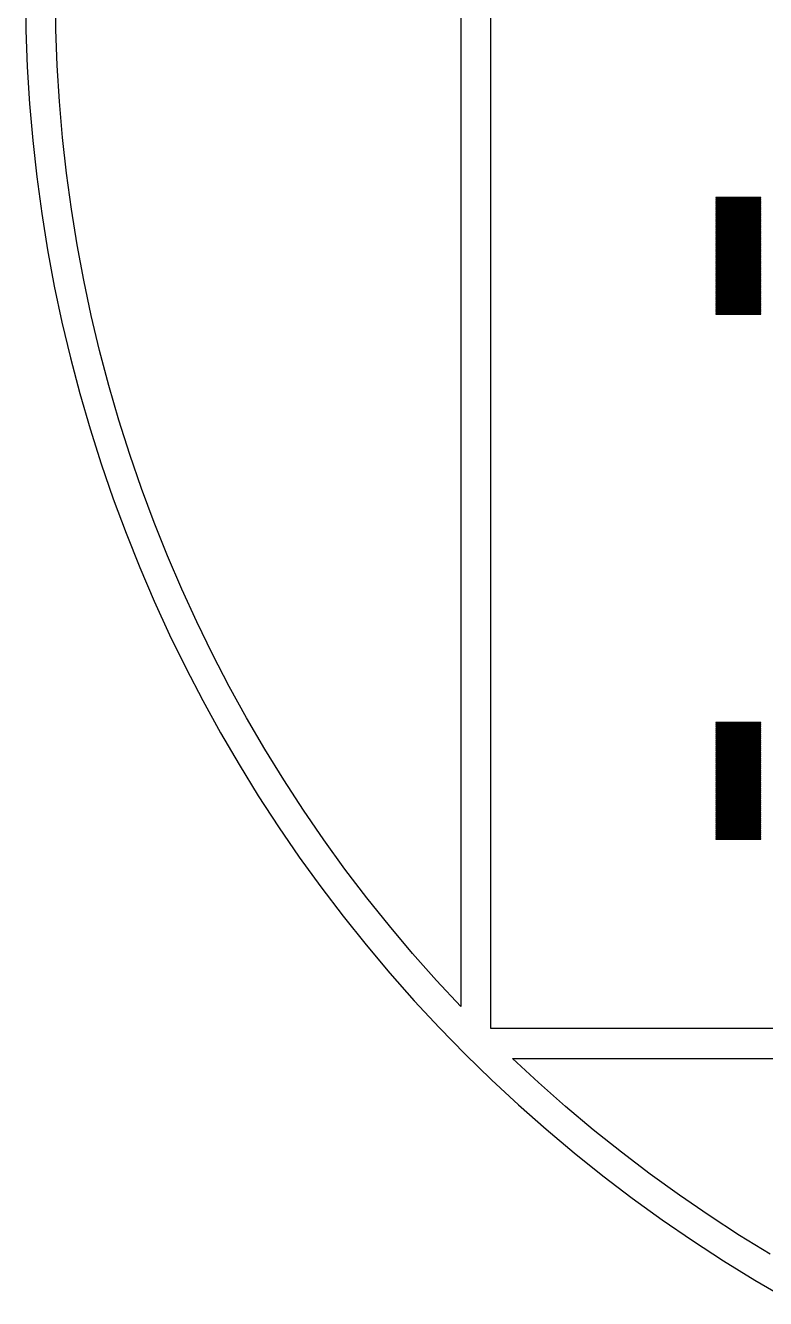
# Model space of a CAD drawing. Extents: x -18 to 82, y -18 to 82.
# Drawn here: x -17.75 to 6.9, y -11.25 to 31.18 of the extents above; entities that cross this region are included whole.
import ezdxf

# ---------------------------------------------------------------- set-up
doc = ezdxf.new("R2010")
doc.units = 0

msp = doc.modelspace()

# ---------------------------------------------------------------- linework, layer by layer
for p, q in [((-2.25, -2.25), (-2.25, 66.75)), ((-3.25, 66.0247), (-3.25, -1.52467)), ((-17.75, 32.25), (-17.7349, 31.0229)), ((-16.7352, 31.0475), (-16.75, 32.25)), ((-17.7349, 31.0229), (-17.6898, 29.7966)), ((-16.691, 29.8457), (-16.7352, 31.0475)), ((-17.6898, 29.7966), (-17.6145, 28.5718)), ((-16.6172, 28.6453), (-16.691, 29.8457)), ((-17.6145, 28.5718), (-17.5092, 27.3491)), ((-16.514, 27.4472), (-16.6172, 28.6453)), ((-17.5092, 27.3491), (-17.374, 26.1295)), ((-16.3815, 26.2519), (-16.514, 27.4472)), ((-17.374, 26.1295), (-17.2088, 24.9135)), ((-16.2196, 25.0602), (-16.3815, 26.2519)), ((-16.0286, 23.8729), (-16.2196, 25.0602)), ((6.75, 25.445), (5.25, 25.445)), ((5.25, 25.445), (5.25, 25.435)), ((5.25, 25.435), (6.75, 25.435)), ((6.75, 25.405), (5.25, 25.405)), ((5.25, 25.405), (5.25, 25.395)), ((5.25, 25.395), (6.75, 25.395)), ((6.75, 25.365), (5.25, 25.365)), ((5.25, 25.365), (5.25, 25.355)), ((5.25, 25.355), (6.75, 25.355)), ((6.75, 25.325), (5.25, 25.325)), ((5.25, 25.325), (5.25, 25.315)), ((5.25, 25.315), (6.75, 25.315)), ((6.75, 25.285), (5.25, 25.285)), ((5.25, 25.285), (5.25, 25.275)), ((5.25, 25.275), (6.75, 25.275)), ((6.75, 25.245), (5.25, 25.245)), ((5.25, 25.245), (5.25, 25.235)), ((5.25, 25.235), (6.75, 25.235)), ((6.75, 25.205), (5.25, 25.205)), ((5.25, 25.205), (5.25, 25.195)), ((5.25, 25.195), (6.75, 25.195)), ((6.75, 25.165), (5.25, 25.165)), ((5.25, 25.165), (5.25, 25.155)), ((5.25, 25.155), (6.75, 25.155)), ((6.75, 25.125), (5.25, 25.125)), ((5.25, 25.125), (5.25, 25.115)), ((5.25, 25.115), (6.75, 25.115)), ((6.75, 25.085), (5.25, 25.085)), ((5.25, 25.085), (5.25, 25.075)), ((5.25, 25.075), (6.75, 25.075)), ((6.75, 25.045), (5.25, 25.045)), ((5.25, 25.045), (5.25, 25.035)), ((6.75, 25.435), (6.75, 25.445)), ((6.75, 25.395), (6.75, 25.405)), ((6.75, 25.355), (6.75, 25.365)), ((6.75, 25.315), (6.75, 25.325)), ((6.75, 25.275), (6.75, 25.285)), ((6.75, 25.235), (6.75, 25.245)), ((6.75, 25.195), (6.75, 25.205)), ((6.75, 25.155), (6.75, 25.165)), ((6.75, 25.115), (6.75, 25.125)), ((6.75, 25.075), (6.75, 25.085)), ((6.75, 25.035), (6.75, 25.045)), ((-17.2088, 24.9135), (-17.0139, 23.7019)), ((5.25, 25.035), (6.75, 25.035)), ((6.75, 25.005), (5.25, 25.005)), ((5.25, 25.005), (5.25, 24.995)), ((5.25, 24.995), (6.75, 24.995)), ((6.75, 24.965), (5.25, 24.965)), ((5.25, 24.965), (5.25, 24.955)), ((5.25, 24.955), (6.75, 24.955)), ((6.75, 24.925), (5.25, 24.925)), ((5.25, 24.925), (5.25, 24.915)), ((5.25, 24.915), (6.75, 24.915)), ((6.75, 24.885), (5.25, 24.885)), ((5.25, 24.885), (5.25, 24.875)), ((5.25, 24.875), (6.75, 24.875)), ((6.75, 24.845), (5.25, 24.845)), ((5.25, 24.845), (5.25, 24.835)), ((5.25, 24.835), (6.75, 24.835)), ((6.75, 24.805), (5.25, 24.805)), ((5.25, 24.805), (5.25, 24.795)), ((5.25, 24.795), (6.75, 24.795)), ((6.75, 24.765), (5.25, 24.765)), ((5.25, 24.765), (5.25, 24.755)), ((5.25, 24.755), (6.75, 24.755)), ((6.75, 24.725), (5.25, 24.725)), ((5.25, 24.725), (5.25, 24.715)), ((5.25, 24.715), (6.75, 24.715)), ((6.75, 24.685), (5.25, 24.685)), ((5.25, 24.685), (5.25, 24.675)), ((5.25, 24.675), (6.75, 24.675)), ((6.75, 24.645), (5.25, 24.645)), ((5.25, 24.645), (5.25, 24.635)), ((5.25, 24.635), (6.75, 24.635)), ((6.75, 24.995), (6.75, 25.005)), ((6.75, 24.955), (6.75, 24.965)), ((6.75, 24.915), (6.75, 24.925)), ((6.75, 24.875), (6.75, 24.885)), ((6.75, 24.835), (6.75, 24.845)), ((6.75, 24.795), (6.75, 24.805)), ((6.75, 24.755), (6.75, 24.765)), ((6.75, 24.715), (6.75, 24.725)), ((6.75, 24.675), (6.75, 24.685)), ((6.75, 24.635), (6.75, 24.645)), ((6.75, 24.605), (5.25, 24.605)), ((5.25, 24.605), (5.25, 24.595)), ((5.25, 24.595), (6.75, 24.595)), ((6.75, 24.565), (5.25, 24.565)), ((5.25, 24.565), (5.25, 24.555)), ((5.25, 24.555), (6.75, 24.555)), ((6.75, 24.525), (5.25, 24.525)), ((5.25, 24.525), (5.25, 24.515)), ((5.25, 24.515), (6.75, 24.515)), ((6.75, 24.485), (5.25, 24.485)), ((5.25, 24.485), (5.25, 24.475)), ((5.25, 24.475), (6.75, 24.475)), ((6.75, 24.445), (5.25, 24.445)), ((5.25, 24.445), (5.25, 24.435)), ((5.25, 24.435), (6.75, 24.435)), ((6.75, 24.405), (5.25, 24.405)), ((5.25, 24.405), (5.25, 24.395)), ((5.25, 24.395), (6.75, 24.395)), ((6.75, 24.365), (5.25, 24.365)), ((5.25, 24.365), (5.25, 24.355)), ((5.25, 24.355), (6.75, 24.355)), ((6.75, 24.325), (5.25, 24.325)), ((5.25, 24.325), (5.25, 24.315)), ((5.25, 24.315), (6.75, 24.315)), ((6.75, 24.285), (5.25, 24.285)), ((5.25, 24.285), (5.25, 24.275)), ((5.25, 24.275), (6.75, 24.275)), ((6.75, 24.245), (5.25, 24.245)), ((5.25, 24.245), (5.25, 24.235)), ((5.25, 24.235), (6.75, 24.235)), ((6.75, 24.205), (5.25, 24.205)), ((5.25, 24.205), (5.25, 24.195)), ((5.25, 24.195), (6.75, 24.195)), ((6.75, 24.595), (6.75, 24.605)), ((6.75, 24.555), (6.75, 24.565)), ((6.75, 24.515), (6.75, 24.525)), ((6.75, 24.475), (6.75, 24.485)), ((6.75, 24.435), (6.75, 24.445)), ((6.75, 24.395), (6.75, 24.405)), ((6.75, 24.355), (6.75, 24.365)), ((6.75, 24.315), (6.75, 24.325)), ((6.75, 24.275), (6.75, 24.285)), ((6.75, 24.235), (6.75, 24.245)), ((6.75, 24.195), (6.75, 24.205)), ((-15.8085, 22.6906), (-16.0286, 23.8729)), ((6.75, 24.165), (5.25, 24.165)), ((5.25, 24.165), (5.25, 24.155)), ((5.25, 24.155), (6.75, 24.155)), ((6.75, 24.125), (5.25, 24.125)), ((5.25, 24.125), (5.25, 24.115)), ((5.25, 24.115), (6.75, 24.115)), ((6.75, 24.085), (5.25, 24.085)), ((5.25, 24.085), (5.25, 24.075)), ((5.25, 24.075), (6.75, 24.075)), ((6.75, 24.045), (5.25, 24.045)), ((5.25, 24.045), (5.25, 24.035)), ((5.25, 24.035), (6.75, 24.035)), ((6.75, 24.005), (5.25, 24.005)), ((5.25, 24.005), (5.25, 23.995)), ((5.25, 23.995), (6.75, 23.995)), ((6.75, 23.965), (5.25, 23.965)), ((5.25, 23.965), (5.25, 23.955)), ((5.25, 23.955), (6.75, 23.955)), ((6.75, 23.925), (5.25, 23.925)), ((5.25, 23.925), (5.25, 23.915)), ((5.25, 23.915), (6.75, 23.915)), ((6.75, 23.885), (5.25, 23.885)), ((5.25, 23.885), (5.25, 23.875)), ((5.25, 23.875), (6.75, 23.875)), ((6.75, 23.845), (5.25, 23.845)), ((5.25, 23.845), (5.25, 23.835)), ((5.25, 23.835), (6.75, 23.835)), ((6.75, 23.805), (5.25, 23.805)), ((5.25, 23.805), (5.25, 23.795)), ((5.25, 23.795), (6.75, 23.795)), ((6.75, 23.765), (5.25, 23.765)), ((5.25, 23.765), (5.25, 23.755)), ((6.75, 24.155), (6.75, 24.165)), ((6.75, 24.115), (6.75, 24.125)), ((6.75, 24.075), (6.75, 24.085)), ((6.75, 24.035), (6.75, 24.045)), ((6.75, 23.995), (6.75, 24.005)), ((6.75, 23.955), (6.75, 23.965)), ((6.75, 23.915), (6.75, 23.925)), ((6.75, 23.875), (6.75, 23.885)), ((6.75, 23.835), (6.75, 23.845)), ((6.75, 23.795), (6.75, 23.805)), ((6.75, 23.755), (6.75, 23.765)), ((-17.0139, 23.7019), (-16.7893, 22.4955)), ((5.25, 23.755), (6.75, 23.755)), ((6.75, 23.725), (5.25, 23.725)), ((5.25, 23.725), (5.25, 23.715)), ((5.25, 23.715), (6.75, 23.715)), ((6.75, 23.685), (5.25, 23.685)), ((5.25, 23.685), (5.25, 23.675)), ((5.25, 23.675), (6.75, 23.675)), ((6.75, 23.645), (5.25, 23.645)), ((5.25, 23.645), (5.25, 23.635)), ((5.25, 23.635), (6.75, 23.635)), ((6.75, 23.605), (5.25, 23.605)), ((5.25, 23.605), (5.25, 23.595)), ((5.25, 23.595), (6.75, 23.595)), ((6.75, 23.565), (5.25, 23.565)), ((5.25, 23.565), (5.25, 23.555)), ((5.25, 23.555), (6.75, 23.555)), ((6.75, 23.525), (5.25, 23.525)), ((5.25, 23.525), (5.25, 23.515)), ((5.25, 23.515), (6.75, 23.515)), ((6.75, 23.485), (5.25, 23.485)), ((5.25, 23.485), (5.25, 23.475)), ((5.25, 23.475), (6.75, 23.475)), ((6.75, 23.445), (5.25, 23.445)), ((5.25, 23.445), (5.25, 23.435)), ((5.25, 23.435), (6.75, 23.435)), ((6.75, 23.405), (5.25, 23.405)), ((5.25, 23.405), (5.25, 23.395)), ((5.25, 23.395), (6.75, 23.395)), ((6.75, 23.365), (5.25, 23.365)), ((5.25, 23.365), (5.25, 23.355)), ((5.25, 23.355), (6.75, 23.355)), ((6.75, 23.715), (6.75, 23.725)), ((6.75, 23.675), (6.75, 23.685)), ((6.75, 23.635), (6.75, 23.645)), ((6.75, 23.595), (6.75, 23.605)), ((6.75, 23.555), (6.75, 23.565)), ((6.75, 23.515), (6.75, 23.525)), ((6.75, 23.475), (6.75, 23.485)), ((6.75, 23.435), (6.75, 23.445)), ((6.75, 23.395), (6.75, 23.405)), ((6.75, 23.355), (6.75, 23.365)), ((6.75, 23.325), (5.25, 23.325)), ((5.25, 23.325), (5.25, 23.315)), ((5.25, 23.315), (6.75, 23.315)), ((6.75, 23.285), (5.25, 23.285)), ((5.25, 23.285), (5.25, 23.275)), ((5.25, 23.275), (6.75, 23.275)), ((6.75, 23.245), (5.25, 23.245)), ((5.25, 23.245), (5.25, 23.235)), ((5.25, 23.235), (6.75, 23.235)), ((6.75, 23.205), (5.25, 23.205)), ((5.25, 23.205), (5.25, 23.195)), ((5.25, 23.195), (6.75, 23.195)), ((6.75, 23.165), (5.25, 23.165)), ((5.25, 23.165), (5.25, 23.155)), ((5.25, 23.155), (6.75, 23.155)), ((6.75, 23.125), (5.25, 23.125)), ((5.25, 23.125), (5.25, 23.115)), ((5.25, 23.115), (6.75, 23.115)), ((6.75, 23.085), (5.25, 23.085)), ((5.25, 23.085), (5.25, 23.075)), ((5.25, 23.075), (6.75, 23.075)), ((6.75, 23.045), (5.25, 23.045)), ((5.25, 23.045), (5.25, 23.035)), ((5.25, 23.035), (6.75, 23.035)), ((6.75, 23.005), (5.25, 23.005)), ((5.25, 23.005), (5.25, 22.995)), ((5.25, 22.995), (6.75, 22.995)), ((6.75, 22.965), (5.25, 22.965)), ((5.25, 22.965), (5.25, 22.955)), ((5.25, 22.955), (6.75, 22.955)), ((6.75, 22.925), (5.25, 22.925)), ((5.25, 22.925), (5.25, 22.915)), ((5.25, 22.915), (6.75, 22.915)), ((6.75, 23.315), (6.75, 23.325)), ((6.75, 23.275), (6.75, 23.285)), ((6.75, 23.235), (6.75, 23.245)), ((6.75, 23.195), (6.75, 23.205)), ((6.75, 23.155), (6.75, 23.165)), ((6.75, 23.115), (6.75, 23.125)), ((6.75, 23.075), (6.75, 23.085)), ((6.75, 23.035), (6.75, 23.045)), ((6.75, 22.995), (6.75, 23.005)), ((6.75, 22.955), (6.75, 22.965)), ((6.75, 22.915), (6.75, 22.925)), ((-16.7893, 22.4955), (-16.5351, 21.2949)), ((-15.5594, 21.514), (-15.8085, 22.6906)), ((6.75, 22.885), (5.25, 22.885)), ((5.25, 22.885), (5.25, 22.875)), ((5.25, 22.875), (6.75, 22.875)), ((6.75, 22.845), (5.25, 22.845)), ((5.25, 22.845), (5.25, 22.835)), ((5.25, 22.835), (6.75, 22.835)), ((6.75, 22.805), (5.25, 22.805)), ((5.25, 22.805), (5.25, 22.795)), ((5.25, 22.795), (6.75, 22.795)), ((6.75, 22.765), (5.25, 22.765)), ((5.25, 22.765), (5.25, 22.755)), ((5.25, 22.755), (6.75, 22.755)), ((6.75, 22.725), (5.25, 22.725)), ((5.25, 22.725), (5.25, 22.715)), ((5.25, 22.715), (6.75, 22.715)), ((6.75, 22.685), (5.25, 22.685)), ((5.25, 22.685), (5.25, 22.675)), ((5.25, 22.675), (6.75, 22.675)), ((6.75, 22.645), (5.25, 22.645)), ((5.25, 22.645), (5.25, 22.635)), ((5.25, 22.635), (6.75, 22.635)), ((6.75, 22.605), (5.25, 22.605)), ((5.25, 22.605), (5.25, 22.595)), ((5.25, 22.595), (6.75, 22.595)), ((6.75, 22.565), (5.25, 22.565)), ((5.25, 22.565), (5.25, 22.555)), ((5.25, 22.555), (6.75, 22.555)), ((6.75, 22.525), (5.25, 22.525)), ((5.25, 22.525), (5.25, 22.515)), ((5.25, 22.515), (6.75, 22.515)), ((6.75, 22.875), (6.75, 22.885)), ((6.75, 22.835), (6.75, 22.845)), ((6.75, 22.795), (6.75, 22.805)), ((6.75, 22.755), (6.75, 22.765)), ((6.75, 22.715), (6.75, 22.725)), ((6.75, 22.675), (6.75, 22.685)), ((6.75, 22.635), (6.75, 22.645)), ((6.75, 22.595), (6.75, 22.605)), ((6.75, 22.555), (6.75, 22.565)), ((6.75, 22.515), (6.75, 22.525)), ((6.75, 22.485), (5.25, 22.485)), ((5.25, 22.485), (5.25, 22.475)), ((5.25, 22.475), (6.75, 22.475)), ((6.75, 22.445), (5.25, 22.445)), ((5.25, 22.445), (5.25, 22.435)), ((5.25, 22.435), (6.75, 22.435)), ((6.75, 22.405), (5.25, 22.405)), ((5.25, 22.405), (5.25, 22.395)), ((5.25, 22.395), (6.75, 22.395)), ((6.75, 22.365), (5.25, 22.365)), ((5.25, 22.365), (5.25, 22.355)), ((5.25, 22.355), (6.75, 22.355)), ((6.75, 22.325), (5.25, 22.325)), ((5.25, 22.325), (5.25, 22.315)), ((5.25, 22.315), (6.75, 22.315)), ((6.75, 22.285), (5.25, 22.285)), ((5.25, 22.285), (5.25, 22.275)), ((5.25, 22.275), (6.75, 22.275)), ((6.75, 22.245), (5.25, 22.245)), ((5.25, 22.245), (5.25, 22.235)), ((5.25, 22.235), (6.75, 22.235)), ((6.75, 22.205), (5.25, 22.205)), ((5.25, 22.205), (5.25, 22.195)), ((5.25, 22.195), (6.75, 22.195)), ((6.75, 22.165), (5.25, 22.165)), ((5.25, 22.165), (5.25, 22.155)), ((5.25, 22.155), (6.75, 22.155)), ((6.75, 22.125), (5.25, 22.125)), ((5.25, 22.125), (5.25, 22.115)), ((5.25, 22.115), (6.75, 22.115)), ((6.75, 22.085), (5.25, 22.085)), ((5.25, 22.085), (5.25, 22.075)), ((5.25, 22.075), (6.75, 22.075)), ((6.75, 22.475), (6.75, 22.485)), ((6.75, 22.435), (6.75, 22.445)), ((6.75, 22.395), (6.75, 22.405)), ((6.75, 22.355), (6.75, 22.365)), ((6.75, 22.315), (6.75, 22.325)), ((6.75, 22.275), (6.75, 22.285)), ((6.75, 22.235), (6.75, 22.245)), ((6.75, 22.195), (6.75, 22.205)), ((6.75, 22.155), (6.75, 22.165)), ((6.75, 22.115), (6.75, 22.125)), ((6.75, 22.075), (6.75, 22.085)), ((6.75, 22.045), (5.25, 22.045)), ((5.25, 22.045), (5.25, 22.035)), ((5.25, 22.035), (6.75, 22.035)), ((6.75, 22.005), (5.25, 22.005)), ((5.25, 22.005), (5.25, 21.995)), ((5.25, 21.995), (6.75, 21.995)), ((6.75, 21.965), (5.25, 21.965)), ((5.25, 21.965), (5.25, 21.955)), ((5.25, 21.955), (6.75, 21.955)), ((6.75, 21.925), (5.25, 21.925)), ((5.25, 21.925), (5.25, 21.915)), ((5.25, 21.915), (6.75, 21.915)), ((6.75, 21.885), (5.25, 21.885)), ((5.25, 21.885), (5.25, 21.875)), ((5.25, 21.875), (6.75, 21.875)), ((6.75, 21.845), (5.25, 21.845)), ((5.25, 21.845), (5.25, 21.835)), ((5.25, 21.835), (6.75, 21.835)), ((6.75, 21.805), (5.25, 21.805)), ((5.25, 21.805), (5.25, 21.795)), ((5.25, 21.795), (6.75, 21.795)), ((6.75, 21.765), (5.25, 21.765)), ((5.25, 21.765), (5.25, 21.755)), ((5.25, 21.755), (6.75, 21.755)), ((6.75, 21.725), (5.25, 21.725)), ((5.25, 21.725), (5.25, 21.715)), ((5.25, 21.715), (6.75, 21.715)), ((6.75, 21.685), (5.25, 21.685)), ((5.25, 21.685), (5.25, 21.675)), ((5.25, 21.675), (6.75, 21.675)), ((6.75, 21.645), (5.25, 21.645)), ((5.25, 21.645), (5.25, 21.635)), ((6.75, 22.035), (6.75, 22.045)), ((6.75, 21.995), (6.75, 22.005)), ((6.75, 21.955), (6.75, 21.965)), ((6.75, 21.915), (6.75, 21.925)), ((6.75, 21.875), (6.75, 21.885)), ((6.75, 21.835), (6.75, 21.845)), ((6.75, 21.795), (6.75, 21.805)), ((6.75, 21.755), (6.75, 21.765)), ((6.75, 21.715), (6.75, 21.725)), ((6.75, 21.675), (6.75, 21.685)), ((6.75, 21.635), (6.75, 21.645)), ((-16.5351, 21.2949), (-16.2516, 20.101)), ((-15.2815, 20.344), (-15.5594, 21.514)), ((5.25, 21.635), (6.75, 21.635)), ((6.75, 21.605), (5.25, 21.605)), ((5.25, 21.605), (5.25, 21.595)), ((5.25, 21.595), (6.75, 21.595)), ((6.75, 21.565), (5.25, 21.565)), ((5.25, 21.565), (5.25, 21.555)), ((5.25, 21.555), (6.75, 21.555)), ((6.75, 21.595), (6.75, 21.605)), ((6.75, 21.555), (6.75, 21.565)), ((-16.2516, 20.101), (-15.9388, 18.9144)), ((-14.975, 19.1811), (-15.2815, 20.344)), ((-14.6401, 18.026), (-14.975, 19.1811)), ((-15.9388, 18.9144), (-15.597, 17.7358)), ((-14.2769, 16.8796), (-14.6401, 18.026)), ((-15.597, 17.7358), (-15.2264, 16.5659)), ((-15.2264, 16.5659), (-14.8272, 15.4055)), ((-13.8857, 15.7424), (-14.2769, 16.8796)), ((-13.4666, 14.6151), (-13.8857, 15.7424)), ((-14.8272, 15.4055), (-14.3996, 14.2552)), ((-13.0201, 13.4985), (-13.4666, 14.6151)), ((-14.3996, 14.2552), (-13.944, 13.1158)), ((-12.5463, 12.3932), (-13.0201, 13.4985)), ((-13.944, 13.1158), (-13.4605, 11.9879)), ((-12.0455, 11.2998), (-12.5463, 12.3932)), ((-13.4605, 11.9879), (-12.9495, 10.8722)), ((-11.518, 10.219), (-12.0455, 11.2998)), ((-12.9495, 10.8722), (-12.4112, 9.76942)), ((-10.9641, 9.15155), (-11.518, 10.219)), ((-12.4112, 9.76942), (-11.8461, 8.68016)), ((-10.3843, 8.09798), (-10.9641, 9.15155)), ((-11.8461, 8.68016), (-11.2543, 7.60509)), ((-9.7787, 7.05896), (-10.3843, 8.09798)), ((6.75, 7.94499), (5.25, 7.94499)), ((5.25, 7.94499), (5.25, 7.935)), ((5.25, 7.935), (6.75, 7.935)), ((6.75, 7.905), (5.25, 7.905)), ((5.25, 7.905), (5.25, 7.89499)), ((5.25, 7.89499), (6.75, 7.89499)), ((6.75, 7.86499), (5.25, 7.86499)), ((5.25, 7.86499), (5.25, 7.855)), ((5.25, 7.855), (6.75, 7.855)), ((6.75, 7.825), (5.25, 7.825)), ((5.25, 7.825), (5.25, 7.81499)), ((5.25, 7.81499), (6.75, 7.81499)), ((6.75, 7.78499), (5.25, 7.78499)), ((5.25, 7.78499), (5.25, 7.77499)), ((5.25, 7.77499), (6.75, 7.77499)), ((6.75, 7.745), (5.25, 7.745)), ((5.25, 7.745), (5.25, 7.73499)), ((5.25, 7.73499), (6.75, 7.73499)), ((6.75, 7.70499), (5.25, 7.70499)), ((5.25, 7.70499), (5.25, 7.69499)), ((5.25, 7.69499), (6.75, 7.69499)), ((6.75, 7.66499), (5.25, 7.66499)), ((5.25, 7.66499), (5.25, 7.655)), ((5.25, 7.655), (6.75, 7.655)), ((6.75, 7.935), (6.75, 7.94499)), ((6.75, 7.89499), (6.75, 7.905)), ((6.75, 7.855), (6.75, 7.86499)), ((6.75, 7.81499), (6.75, 7.825)), ((6.75, 7.77499), (6.75, 7.78499)), ((6.75, 7.73499), (6.75, 7.745)), ((6.75, 7.69499), (6.75, 7.70499)), ((6.75, 7.655), (6.75, 7.66499)), ((-11.2543, 7.60509), (-10.6364, 6.54486)), ((6.75, 7.625), (5.25, 7.625)), ((5.25, 7.625), (5.25, 7.61499)), ((5.25, 7.61499), (6.75, 7.61499)), ((6.75, 7.58499), (5.25, 7.58499)), ((5.25, 7.58499), (5.25, 7.575)), ((5.25, 7.575), (6.75, 7.575)), ((6.75, 7.545), (5.25, 7.545)), ((5.25, 7.545), (5.25, 7.53499)), ((5.25, 7.53499), (6.75, 7.53499)), ((6.75, 7.50499), (5.25, 7.50499)), ((5.25, 7.50499), (5.25, 7.495)), ((5.25, 7.495), (6.75, 7.495)), ((6.75, 7.465), (5.25, 7.465)), ((5.25, 7.465), (5.25, 7.45499)), ((5.25, 7.45499), (6.75, 7.45499)), ((6.75, 7.42499), (5.25, 7.42499)), ((5.25, 7.42499), (5.25, 7.41499)), ((5.25, 7.41499), (6.75, 7.41499)), ((6.75, 7.38499), (5.25, 7.38499)), ((5.25, 7.38499), (5.25, 7.375)), ((5.25, 7.375), (6.75, 7.375)), ((6.75, 7.34499), (5.25, 7.34499)), ((5.25, 7.34499), (5.25, 7.33499)), ((5.25, 7.33499), (6.75, 7.33499)), ((6.75, 7.30499), (5.25, 7.30499)), ((5.25, 7.30499), (5.25, 7.295)), ((5.25, 7.295), (6.75, 7.295)), ((6.75, 7.265), (5.25, 7.265)), ((5.25, 7.265), (5.25, 7.25499)), ((5.25, 7.25499), (6.75, 7.25499)), ((6.75, 7.22499), (5.25, 7.22499)), ((5.25, 7.22499), (5.25, 7.215)), ((5.25, 7.215), (6.75, 7.215)), ((6.75, 7.61499), (6.75, 7.625)), ((6.75, 7.575), (6.75, 7.58499)), ((6.75, 7.53499), (6.75, 7.545)), ((6.75, 7.495), (6.75, 7.50499)), ((6.75, 7.45499), (6.75, 7.465)), ((6.75, 7.41499), (6.75, 7.42499)), ((6.75, 7.375), (6.75, 7.38499)), ((6.75, 7.33499), (6.75, 7.34499)), ((6.75, 7.295), (6.75, 7.30499)), ((6.75, 7.25499), (6.75, 7.265)), ((6.75, 7.215), (6.75, 7.22499)), ((-9.14781, 6.03511), (-9.7787, 7.05896)), ((6.75, 7.185), (5.25, 7.185)), ((5.25, 7.185), (5.25, 7.17499)), ((5.25, 7.17499), (6.75, 7.17499)), ((6.75, 7.14499), (5.25, 7.14499)), ((5.25, 7.14499), (5.25, 7.13499)), ((5.25, 7.13499), (6.75, 7.13499)), ((6.75, 7.105), (5.25, 7.105)), ((5.25, 7.105), (5.25, 7.09499)), ((5.25, 7.09499), (6.75, 7.09499)), ((6.75, 7.06499), (5.25, 7.06499)), ((5.25, 7.06499), (5.25, 7.05499)), ((5.25, 7.05499), (6.75, 7.05499)), ((6.75, 7.02499), (5.25, 7.02499)), ((5.25, 7.02499), (5.25, 7.015)), ((5.25, 7.015), (6.75, 7.015)), ((6.75, 6.98499), (5.25, 6.98499)), ((5.25, 6.98499), (5.25, 6.97499)), ((5.25, 6.97499), (6.75, 6.97499)), ((6.75, 6.94499), (5.25, 6.94499)), ((5.25, 6.94499), (5.25, 6.935)), ((5.25, 6.935), (6.75, 6.935)), ((6.75, 6.905), (5.25, 6.905)), ((5.25, 6.905), (5.25, 6.89499)), ((5.25, 6.89499), (6.75, 6.89499)), ((6.75, 6.86499), (5.25, 6.86499)), ((5.25, 6.86499), (5.25, 6.855)), ((5.25, 6.855), (6.75, 6.855)), ((6.75, 6.825), (5.25, 6.825)), ((5.25, 6.825), (5.25, 6.81499)), ((5.25, 6.81499), (6.75, 6.81499)), ((6.75, 7.17499), (6.75, 7.185)), ((6.75, 7.13499), (6.75, 7.14499)), ((6.75, 7.09499), (6.75, 7.105)), ((6.75, 7.05499), (6.75, 7.06499)), ((6.75, 7.015), (6.75, 7.02499)), ((6.75, 6.97499), (6.75, 6.98499)), ((6.75, 6.935), (6.75, 6.94499)), ((6.75, 6.89499), (6.75, 6.905)), ((6.75, 6.855), (6.75, 6.86499)), ((6.75, 6.81499), (6.75, 6.825)), ((-10.6364, 6.54486), (-9.99268, 5.50011)), ((6.75, 6.78499), (5.25, 6.78499)), ((5.25, 6.78499), (5.25, 6.77499)), ((5.25, 6.77499), (6.75, 6.77499)), ((6.75, 6.745), (5.25, 6.745)), ((5.25, 6.745), (5.25, 6.73499)), ((5.25, 6.73499), (6.75, 6.73499)), ((6.75, 6.70499), (5.25, 6.70499)), ((5.25, 6.70499), (5.25, 6.69499)), ((5.25, 6.69499), (6.75, 6.69499)), ((6.75, 6.66499), (5.25, 6.66499)), ((5.25, 6.66499), (5.25, 6.655)), ((5.25, 6.655), (6.75, 6.655)), ((6.75, 6.625), (5.25, 6.625)), ((5.25, 6.625), (5.25, 6.61499)), ((5.25, 6.61499), (6.75, 6.61499)), ((6.75, 6.58499), (5.25, 6.58499)), ((5.25, 6.58499), (5.25, 6.575)), ((5.25, 6.575), (6.75, 6.575)), ((6.75, 6.545), (5.25, 6.545)), ((5.25, 6.545), (5.25, 6.53499)), ((5.25, 6.53499), (6.75, 6.53499)), ((6.75, 6.50499), (5.25, 6.50499)), ((5.25, 6.50499), (5.25, 6.495)), ((5.25, 6.495), (6.75, 6.495)), ((6.75, 6.465), (5.25, 6.465)), ((5.25, 6.465), (5.25, 6.45499)), ((5.25, 6.45499), (6.75, 6.45499)), ((6.75, 6.42499), (5.25, 6.42499)), ((5.25, 6.42499), (5.25, 6.41499)), ((5.25, 6.41499), (6.75, 6.41499)), ((6.75, 6.38499), (5.25, 6.38499)), ((5.25, 6.38499), (5.25, 6.375)), ((5.25, 6.375), (6.75, 6.375)), ((6.75, 6.77499), (6.75, 6.78499)), ((6.75, 6.73499), (6.75, 6.745)), ((6.75, 6.69499), (6.75, 6.70499)), ((6.75, 6.655), (6.75, 6.66499)), ((6.75, 6.61499), (6.75, 6.625)), ((6.75, 6.575), (6.75, 6.58499)), ((6.75, 6.53499), (6.75, 6.545)), ((6.75, 6.495), (6.75, 6.50499)), ((6.75, 6.45499), (6.75, 6.465)), ((6.75, 6.41499), (6.75, 6.42499)), ((6.75, 6.375), (6.75, 6.38499)), ((-8.492, 5.02705), (-9.14781, 6.03511)), ((6.75, 6.34499), (5.25, 6.34499)), ((5.25, 6.34499), (5.25, 6.33499)), ((5.25, 6.33499), (6.75, 6.33499)), ((6.75, 6.30499), (5.25, 6.30499)), ((5.25, 6.30499), (5.25, 6.295)), ((5.25, 6.295), (6.75, 6.295)), ((6.75, 6.265), (5.25, 6.265)), ((5.25, 6.265), (5.25, 6.25499)), ((5.25, 6.25499), (6.75, 6.25499)), ((6.75, 6.22499), (5.25, 6.22499)), ((5.25, 6.22499), (5.25, 6.215)), ((5.25, 6.215), (6.75, 6.215)), ((6.75, 6.185), (5.25, 6.185)), ((5.25, 6.185), (5.25, 6.17499)), ((5.25, 6.17499), (6.75, 6.17499)), ((6.75, 6.14499), (5.25, 6.14499)), ((5.25, 6.14499), (5.25, 6.13499)), ((5.25, 6.13499), (6.75, 6.13499)), ((6.75, 6.105), (5.25, 6.105)), ((5.25, 6.105), (5.25, 6.09499)), ((5.25, 6.09499), (6.75, 6.09499)), ((6.75, 6.06499), (5.25, 6.06499)), ((5.25, 6.06499), (5.25, 6.05499)), ((5.25, 6.05499), (6.75, 6.05499)), ((6.75, 6.02499), (5.25, 6.02499)), ((5.25, 6.02499), (5.25, 6.015)), ((5.25, 6.015), (6.75, 6.015)), ((6.75, 5.985), (5.25, 5.985)), ((5.25, 5.985), (5.25, 5.97501)), ((5.25, 5.97501), (6.75, 5.97501)), ((6.75, 5.94501), (5.25, 5.94501)), ((5.25, 5.94501), (5.25, 5.93501)), ((6.75, 6.33499), (6.75, 6.34499)), ((6.75, 6.295), (6.75, 6.30499)), ((6.75, 6.25499), (6.75, 6.265)), ((6.75, 6.215), (6.75, 6.22499)), ((6.75, 6.17499), (6.75, 6.185)), ((6.75, 6.13499), (6.75, 6.14499)), ((6.75, 6.09499), (6.75, 6.105)), ((6.75, 6.05499), (6.75, 6.06499)), ((6.75, 6.015), (6.75, 6.02499)), ((6.75, 5.97501), (6.75, 5.985)), ((6.75, 5.93501), (6.75, 5.94501)), ((5.25, 5.93501), (6.75, 5.93501)), ((6.75, 5.90501), (5.25, 5.90501)), ((5.25, 5.90501), (5.25, 5.895)), ((5.25, 5.895), (6.75, 5.895)), ((6.75, 5.86501), (5.25, 5.86501)), ((5.25, 5.86501), (5.25, 5.85501)), ((5.25, 5.85501), (6.75, 5.85501)), ((6.75, 5.82501), (5.25, 5.82501)), ((5.25, 5.82501), (5.25, 5.815)), ((5.25, 5.815), (6.75, 5.815)), ((6.75, 5.785), (5.25, 5.785)), ((5.25, 5.785), (5.25, 5.77501)), ((5.25, 5.77501), (6.75, 5.77501)), ((6.75, 5.74501), (5.25, 5.74501)), ((5.25, 5.74501), (5.25, 5.735)), ((5.25, 5.735), (6.75, 5.735)), ((6.75, 5.705), (5.25, 5.705)), ((5.25, 5.705), (5.25, 5.69501)), ((5.25, 5.69501), (6.75, 5.69501)), ((6.75, 5.66501), (5.25, 5.66501)), ((5.25, 5.66501), (5.25, 5.65501)), ((5.25, 5.65501), (6.75, 5.65501)), ((6.75, 5.625), (5.25, 5.625)), ((5.25, 5.625), (5.25, 5.61501)), ((5.25, 5.61501), (6.75, 5.61501)), ((6.75, 5.58501), (5.25, 5.58501)), ((5.25, 5.58501), (5.25, 5.57501)), ((5.25, 5.57501), (6.75, 5.57501)), ((6.75, 5.54501), (5.25, 5.54501)), ((5.25, 5.54501), (5.25, 5.535)), ((5.25, 5.535), (6.75, 5.535)), ((6.75, 5.895), (6.75, 5.90501)), ((6.75, 5.85501), (6.75, 5.86501)), ((6.75, 5.815), (6.75, 5.82501)), ((6.75, 5.77501), (6.75, 5.785)), ((6.75, 5.735), (6.75, 5.74501)), ((6.75, 5.69501), (6.75, 5.705)), ((6.75, 5.65501), (6.75, 5.66501)), ((6.75, 5.61501), (6.75, 5.625)), ((6.75, 5.57501), (6.75, 5.58501)), ((6.75, 5.535), (6.75, 5.54501)), ((-9.99268, 5.50011), (-9.32347, 4.47148)), ((6.75, 5.505), (5.25, 5.505)), ((5.25, 5.505), (5.25, 5.49501)), ((5.25, 5.49501), (6.75, 5.49501)), ((6.75, 5.46501), (5.25, 5.46501)), ((5.25, 5.46501), (5.25, 5.455)), ((5.25, 5.455), (6.75, 5.455)), ((6.75, 5.425), (5.25, 5.425)), ((5.25, 5.425), (5.25, 5.41501)), ((5.25, 5.41501), (6.75, 5.41501)), ((6.75, 5.38501), (5.25, 5.38501)), ((5.25, 5.38501), (5.25, 5.375)), ((5.25, 5.375), (6.75, 5.375)), ((6.75, 5.345), (5.25, 5.345)), ((5.25, 5.345), (5.25, 5.33501)), ((5.25, 5.33501), (6.75, 5.33501)), ((6.75, 5.30501), (5.25, 5.30501)), ((5.25, 5.30501), (5.25, 5.29501)), ((5.25, 5.29501), (6.75, 5.29501)), ((6.75, 5.26501), (5.25, 5.26501)), ((5.25, 5.26501), (5.25, 5.255)), ((5.25, 5.255), (6.75, 5.255)), ((6.75, 5.22501), (5.25, 5.22501)), ((5.25, 5.22501), (5.25, 5.21501)), ((5.25, 5.21501), (6.75, 5.21501)), ((6.75, 5.18501), (5.25, 5.18501)), ((5.25, 5.18501), (5.25, 5.175)), ((5.25, 5.175), (6.75, 5.175)), ((6.75, 5.145), (5.25, 5.145)), ((5.25, 5.145), (5.25, 5.13501)), ((5.25, 5.13501), (6.75, 5.13501)), ((6.75, 5.10501), (5.25, 5.10501)), ((5.25, 5.10501), (5.25, 5.095)), ((5.25, 5.095), (6.75, 5.095)), ((6.75, 5.49501), (6.75, 5.505)), ((6.75, 5.455), (6.75, 5.46501)), ((6.75, 5.41501), (6.75, 5.425)), ((6.75, 5.375), (6.75, 5.38501)), ((6.75, 5.33501), (6.75, 5.345)), ((6.75, 5.29501), (6.75, 5.30501)), ((6.75, 5.255), (6.75, 5.26501)), ((6.75, 5.21501), (6.75, 5.22501)), ((6.75, 5.175), (6.75, 5.18501)), ((6.75, 5.13501), (6.75, 5.145)), ((6.75, 5.095), (6.75, 5.10501)), ((-7.81165, 4.03539), (-8.492, 5.02705)), ((6.75, 5.065), (5.25, 5.065)), ((5.25, 5.065), (5.25, 5.05501)), ((5.25, 5.05501), (6.75, 5.05501)), ((6.75, 5.02501), (5.25, 5.02501)), ((5.25, 5.02501), (5.25, 5.01501)), ((5.25, 5.01501), (6.75, 5.01501)), ((6.75, 4.985), (5.25, 4.985)), ((5.25, 4.985), (5.25, 4.97501)), ((5.25, 4.97501), (6.75, 4.97501)), ((6.75, 4.94501), (5.25, 4.94501)), ((5.25, 4.94501), (5.25, 4.93501)), ((5.25, 4.93501), (6.75, 4.93501)), ((6.75, 4.90501), (5.25, 4.90501)), ((5.25, 4.90501), (5.25, 4.895)), ((5.25, 4.895), (6.75, 4.895)), ((6.75, 4.86501), (5.25, 4.86501)), ((5.25, 4.86501), (5.25, 4.85501)), ((5.25, 4.85501), (6.75, 4.85501)), ((6.75, 4.82501), (5.25, 4.82501)), ((5.25, 4.82501), (5.25, 4.815)), ((5.25, 4.815), (6.75, 4.815)), ((6.75, 4.785), (5.25, 4.785)), ((5.25, 4.785), (5.25, 4.77501)), ((5.25, 4.77501), (6.75, 4.77501)), ((6.75, 4.74501), (5.25, 4.74501)), ((5.25, 4.74501), (5.25, 4.735)), ((5.25, 4.735), (6.75, 4.735)), ((6.75, 4.705), (5.25, 4.705)), ((5.25, 4.705), (5.25, 4.69501)), ((5.25, 4.69501), (6.75, 4.69501)), ((6.75, 5.05501), (6.75, 5.065)), ((6.75, 5.01501), (6.75, 5.02501)), ((6.75, 4.97501), (6.75, 4.985)), ((6.75, 4.93501), (6.75, 4.94501)), ((6.75, 4.895), (6.75, 4.90501)), ((6.75, 4.85501), (6.75, 4.86501)), ((6.75, 4.815), (6.75, 4.82501)), ((6.75, 4.77501), (6.75, 4.785)), ((6.75, 4.735), (6.75, 4.74501)), ((6.75, 4.69501), (6.75, 4.705)), ((-9.32347, 4.47148), (-8.62923, 3.45958)), ((6.75, 4.66501), (5.25, 4.66501)), ((5.25, 4.66501), (5.25, 4.65501)), ((5.25, 4.65501), (6.75, 4.65501)), ((6.75, 4.625), (5.25, 4.625)), ((5.25, 4.625), (5.25, 4.61501)), ((5.25, 4.61501), (6.75, 4.61501)), ((6.75, 4.58501), (5.25, 4.58501)), ((5.25, 4.58501), (5.25, 4.57501)), ((5.25, 4.57501), (6.75, 4.57501)), ((6.75, 4.54501), (5.25, 4.54501)), ((5.25, 4.54501), (5.25, 4.535)), ((5.25, 4.535), (6.75, 4.535)), ((6.75, 4.505), (5.25, 4.505)), ((5.25, 4.505), (5.25, 4.49501)), ((5.25, 4.49501), (6.75, 4.49501)), ((6.75, 4.46501), (5.25, 4.46501)), ((5.25, 4.46501), (5.25, 4.455)), ((5.25, 4.455), (6.75, 4.455)), ((6.75, 4.425), (5.25, 4.425)), ((5.25, 4.425), (5.25, 4.41501)), ((5.25, 4.41501), (6.75, 4.41501)), ((6.75, 4.38501), (5.25, 4.38501)), ((5.25, 4.38501), (5.25, 4.375)), ((5.25, 4.375), (6.75, 4.375)), ((6.75, 4.345), (5.25, 4.345)), ((5.25, 4.345), (5.25, 4.33501)), ((5.25, 4.33501), (6.75, 4.33501)), ((6.75, 4.30501), (5.25, 4.30501)), ((5.25, 4.30501), (5.25, 4.29501)), ((5.25, 4.29501), (6.75, 4.29501)), ((6.75, 4.26501), (5.25, 4.26501)), ((5.25, 4.26501), (5.25, 4.255)), ((5.25, 4.255), (6.75, 4.255)), ((6.75, 4.65501), (6.75, 4.66501)), ((6.75, 4.61501), (6.75, 4.625)), ((6.75, 4.57501), (6.75, 4.58501)), ((6.75, 4.535), (6.75, 4.54501)), ((6.75, 4.49501), (6.75, 4.505)), ((6.75, 4.455), (6.75, 4.46501)), ((6.75, 4.41501), (6.75, 4.425)), ((6.75, 4.375), (6.75, 4.38501)), ((6.75, 4.33501), (6.75, 4.345)), ((6.75, 4.29501), (6.75, 4.30501)), ((6.75, 4.255), (6.75, 4.26501)), ((-7.10716, 3.06073), (-7.81165, 4.03539)), ((6.75, 4.22501), (5.25, 4.22501)), ((5.25, 4.22501), (5.25, 4.21501)), ((5.25, 4.21501), (6.75, 4.21501)), ((6.75, 4.18501), (5.25, 4.18501)), ((5.25, 4.18501), (5.25, 4.175)), ((5.25, 4.175), (6.75, 4.175)), ((6.75, 4.145), (5.25, 4.145)), ((5.25, 4.145), (5.25, 4.13501)), ((5.25, 4.13501), (6.75, 4.13501)), ((6.75, 4.10501), (5.25, 4.10501)), ((5.25, 4.10501), (5.25, 4.095)), ((5.25, 4.095), (6.75, 4.095)), ((6.75, 4.065), (5.25, 4.065)), ((5.25, 4.065), (5.25, 4.05501)), ((5.25, 4.05501), (6.75, 4.05501)), ((6.75, 4.21501), (6.75, 4.22501)), ((6.75, 4.175), (6.75, 4.18501)), ((6.75, 4.13501), (6.75, 4.145)), ((6.75, 4.095), (6.75, 4.10501)), ((6.75, 4.05501), (6.75, 4.065)), ((-8.62923, 3.45958), (-7.91037, 2.46503)), ((-6.37897, 2.10365), (-7.10716, 3.06073)), ((-7.91037, 2.46503), (-7.16731, 1.48842)), ((-5.6275, 1.16472), (-6.37897, 2.10365)), ((-7.16731, 1.48842), (-6.40051, 0.53033)), ((-4.85323, 0.24452), (-5.6275, 1.16472)), ((-6.40051, 0.53033), (-5.61043, -0.40863)), ((-4.05659, -0.65639), (-4.85323, 0.24452)), ((-5.61043, -0.40863), (-4.79755, -1.32794)), ((-3.25, -1.52467), (-4.05659, -0.65639)), ((-4.79755, -1.32794), (-3.96234, -2.22702)), ((-3.96234, -2.22702), (-3.10533, -3.10533)), ((66.75, -2.25), (-2.25, -2.25)), ((-3.10533, -3.10533), (-2.22702, -3.96234)), ((-0.65639, -4.05659), (-1.52467, -3.25)), ((-1.52467, -3.25), (66.0247, -3.25)), ((-2.22702, -3.96234), (-1.32794, -4.79755)), ((0.24452, -4.85323), (-0.65639, -4.05659)), ((-1.32794, -4.79755), (-0.40863, -5.61043)), ((1.16472, -5.6275), (0.24452, -4.85323)), ((-0.40863, -5.61043), (0.53033, -6.40051)), ((2.10365, -6.37897), (1.16472, -5.6275)), ((0.53033, -6.40051), (1.48842, -7.16731)), ((3.06073, -7.10716), (2.10365, -6.37897)), ((1.48842, -7.16731), (2.46503, -7.91037)), ((4.03539, -7.81165), (3.06073, -7.10716)), ((2.46503, -7.91037), (3.45958, -8.62923)), ((5.02705, -8.492), (4.03539, -7.81165)), ((3.45958, -8.62923), (4.47148, -9.32347)), ((6.03511, -9.14781), (5.02705, -8.492)), ((4.47148, -9.32347), (5.50011, -9.99268)), ((7.05896, -9.7787), (6.03511, -9.14781)), ((5.50011, -9.99268), (6.54486, -10.6364)), ((6.54486, -10.6364), (7.60509, -11.2543))]:
    msp.add_line(p, q)

doc.saveas('drawing.dxf')
